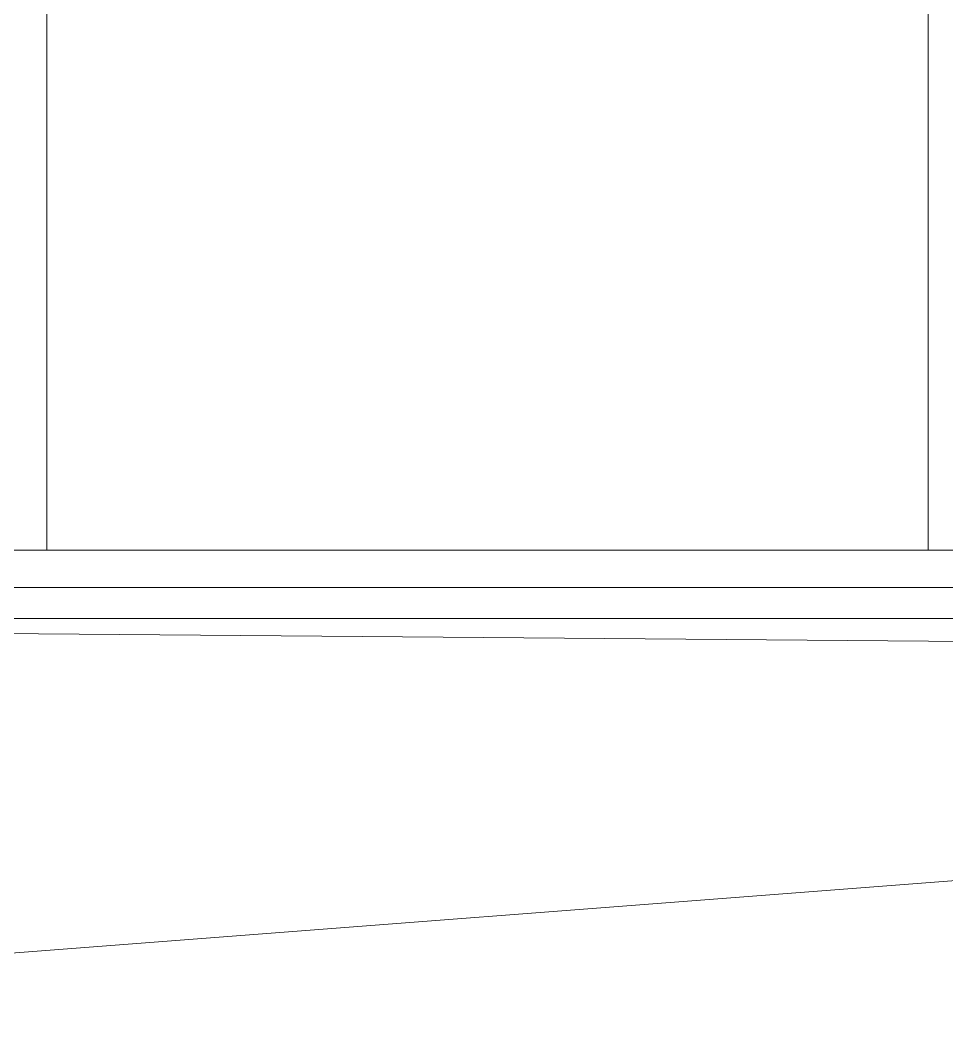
# Model space of a CAD drawing. Header units: metres. Extents: x -199 to 506, y -5 to 23.
# Drawn here: x -192.155 to -190.66, y -0.667 to 0.965 of the extents above; entities that cross this region are included whole.
import ezdxf

# ---------------------------------------------------------------- set-up
doc = ezdxf.new("R2010")
doc.units = ezdxf.units.M
for name, color, linetype, lineweight in [('06MUREXT', 92, 'Continuous', 9), ('26VENT', 144, 'Continuous', 5), ('46BANQ', 8, 'Continuous', 5)]:
    doc.layers.add(name, color=color, linetype=linetype, lineweight=lineweight)

# ---------------------------------------------------------------- blocks, each defined once
blk = doc.blocks.new('Curtain Wall Curb-Concrete-01 - Curtain Wall Curb-Concrete-01-7040853-600rNorthElevEjeA Paint')
at = {"layer": '46BANQ'}
blk.add_line((-193.7617, 0.05), (-189.3806, 0.05), dxfattribs=at)
blk = doc.blocks.new('Rectangular Mullion - 60x167-7715935-600rNorthElevEjeA Paint')
at = {"layer": '26VENT'}
for p, q in [((-193.7617, 0.05), (-193.7617, 0.11)), ((-192.1424, 0.11), (-193.7617, 0.11)), ((-193.7617, 0.05), (-192.1424, 0.05))]:
    blk.add_line(p, q, dxfattribs=at)
blk = doc.blocks.new('Rectangular Mullion - 60x167-V15-600rNorthElevEjeA Paint')
at = {"layer": '26VENT'}
for p, q in [((-186.2135, 0.11), (-187.6957, 0.11)), ((-187.6957, 0.05), (-186.2135, 0.05))]:
    blk.add_line(p, q, dxfattribs=at)
blk = doc.blocks.new('Rectangular Mullion - 60x167-V18-600rNorthElevEjeA Paint')
at = {"layer": '26VENT'}
for p, q in [((-187.7257, 2.1836), (-187.7257, 0.11)), ((-187.6657, 0.11), (-187.6657, 2.1836)), ((-187.6657, 0.11), (-187.7257, 0.11))]:
    blk.add_line(p, q, dxfattribs=at)

msp = doc.modelspace()

# ---------------------------------------------------------------- linework, layer by layer
at = {"layer": '06MUREXT'}
msp.add_line((-189.3803, -0.3256), (-193.8182, -0.6671), dxfattribs=at)
at = {"layer": '46BANQ'}
for p, q in [((-193.8171, 0), (-189.3806, 0)), ((-193.8171, -0.0106), (-189.3805, -0.048))]:
    msp.add_line(p, q, dxfattribs=at)

# ---------------------------------------------------------------- block references
at = {"layer": '26VENT'}
for name, p in [('Rectangular Mullion - 60x167-V18-600rNorthElevEjeA Paint', (-4.4467, 0)), ('Rectangular Mullion - 60x167-V18-600rNorthElevEjeA Paint', (-2.9645, 0)), ('Rectangular Mullion - 60x167-7715935-600rNorthElevEjeA Paint', (0, 0)), ('Rectangular Mullion - 60x167-V15-600rNorthElevEjeA Paint', (-4.4467, 0))]:
    msp.add_blockref(name, p, dxfattribs=at)
at = {"layer": '46BANQ'}
msp.add_blockref('Curtain Wall Curb-Concrete-01 - Curtain Wall Curb-Concrete-01-7040853-600rNorthElevEjeA Paint', (0, 0), dxfattribs=at)

doc.saveas('drawing.dxf')
